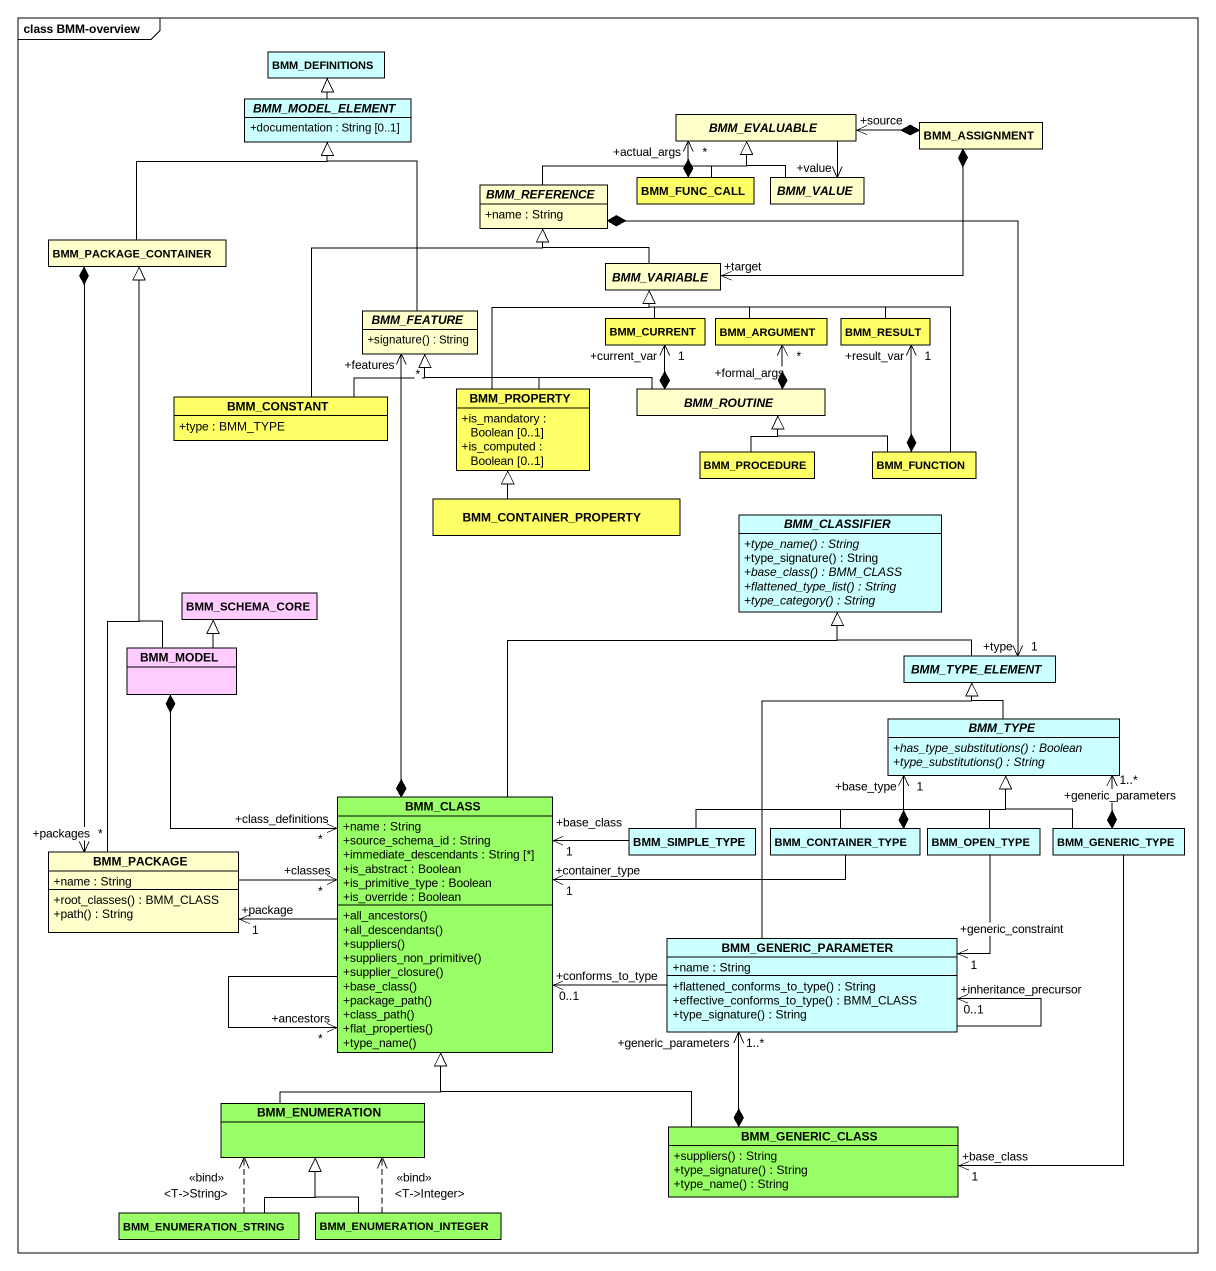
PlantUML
@startuml
mainframe class BMM-overview
hide circle
hide empty members
skinparam classAttributeIconSize 0
class BMM_DEFINITIONS #CCFFFF
abstract class BMM_MODEL_ELEMENT #CCFFFF {
  +documentation : String [0..1]
}
abstract class BMM_EVALUABLE #FFFFCC
class BMM_ASSIGNMENT
abstract class BMM_REFERENCE #FFFFCC {
  +name : String
}
class BMM_FUNC_CALL #FFFF66
abstract class BMM_VALUE #FFFFCC
class BMM_PACKAGE_CONTAINER
abstract class BMM_FEATURE #FFFFCC {
  +signature() : String
}
abstract class BMM_VARIABLE #FFFFCC
class BMM_CURRENT #FFFF66
class BMM_ARGUMENT #FFFF66
class BMM_RESULT #FFFF66
class BMM_CONSTANT #FFFF66 {
  +type : BMM_TYPE
}
class BMM_PROPERTY #FFFF66 {
  +is_mandatory : Boolean [0..1]
  +is_computed : Boolean [0..1]
}
abstract class BMM_ROUTINE #FFFFCC
class BMM_PROCEDURE #FFFF66
class BMM_FUNCTION #FFFF66
class BMM_CONTAINER_PROPERTY #FFFF66
abstract class BMM_CLASSIFIER #CCFFFF {
  {abstract} +type_name() : String
  +type_signature() : String
  {abstract} +base_class() : BMM_CLASS
  {abstract} +flattened_type_list() : String
  {abstract} +type_category() : String
}
class BMM_SCHEMA_CORE #FFCCFF
class BMM_MODEL #FFCCFF
abstract class BMM_TYPE_ELEMENT #CCFFFF
abstract class BMM_TYPE #CCFFFF {
  {abstract} +has_type_substitutions() : Boolean
  {abstract} +type_substitutions() : String
}
class BMM_CLASS #99FF66 {
  +name : String
  +source_schema_id : String
  +immediate_descendants : String [*]
  +is_abstract : Boolean
  +is_primitive_type : Boolean
  +is_override : Boolean
  +all_ancestors()
  +all_descendants()
  +suppliers()
  +suppliers_non_primitive()
  +supplier_closure()
  +base_class()
  +package_path()
  +class_path()
  +flat_properties()
  +type_name()
}
class BMM_PACKAGE {
  +name : String
  +root_classes() : BMM_CLASS
  +path() : String
}
class BMM_SIMPLE_TYPE #CCFFFF
class BMM_CONTAINER_TYPE #CCFFFF
class BMM_OPEN_TYPE #CCFFFF
class BMM_GENERIC_TYPE #CCFFFF
class BMM_GENERIC_PARAMETER #CCFFFF {
  +name : String
  +flattened_conforms_to_type() : String
  +effective_conforms_to_type() : BMM_CLASS
  +type_signature() : String
}
class BMM_ENUMERATION #99FF66
class BMM_GENERIC_CLASS #99FF66 {
  +suppliers() : String
  +type_signature() : String
  +type_name() : String
}
class BMM_ENUMERATION_STRING #99FF66
class BMM_ENUMERATION_INTEGER #99FF66
BMM_MODEL_ELEMENT -up-|> BMM_DEFINITIONS
BMM_EVALUABLE --> "+value" BMM_VALUE
BMM_ASSIGNMENT *-left-> "+source" BMM_EVALUABLE
BMM_ASSIGNMENT *-left-> "+target" BMM_VARIABLE
BMM_REFERENCE -right-|> BMM_EVALUABLE
BMM_REFERENCE *--> "+type\n1" BMM_TYPE_ELEMENT
BMM_FUNC_CALL -up-|> BMM_EVALUABLE
BMM_FUNC_CALL *-up-> "+actual_args\n*" BMM_EVALUABLE
BMM_VALUE -up-|> BMM_EVALUABLE
BMM_PACKAGE_CONTAINER -up-|> BMM_MODEL_ELEMENT
BMM_PACKAGE_CONTAINER *--> "+packages\n*" BMM_PACKAGE
BMM_FEATURE -up-|> BMM_MODEL_ELEMENT
BMM_VARIABLE -left-|> BMM_REFERENCE
BMM_CURRENT -up-|> BMM_VARIABLE
BMM_ARGUMENT -left-|> BMM_VARIABLE
BMM_RESULT -left-|> BMM_VARIABLE
BMM_CONSTANT -up-|> BMM_REFERENCE
BMM_CONSTANT -up-|> BMM_FEATURE
BMM_PROPERTY -up-|> BMM_FEATURE
BMM_PROPERTY -up-|> BMM_VARIABLE
BMM_ROUTINE -left-|> BMM_FEATURE
BMM_ROUTINE *-up-> "+current_var\n1" BMM_CURRENT
BMM_ROUTINE *-up-> "+formal_args\n*" BMM_ARGUMENT
BMM_PROCEDURE -up-|> BMM_ROUTINE
BMM_FUNCTION -up-|> BMM_VARIABLE
BMM_FUNCTION *-up-> "+result_var\n1" BMM_RESULT
BMM_FUNCTION -left-|> BMM_ROUTINE
BMM_CONTAINER_PROPERTY -up-|> BMM_PROPERTY
BMM_MODEL -up-|> BMM_PACKAGE_CONTAINER
BMM_MODEL -up-|> BMM_SCHEMA_CORE
BMM_MODEL *--> "+class_definitions\n*" BMM_CLASS
BMM_TYPE_ELEMENT -up-|> BMM_CLASSIFIER
BMM_TYPE -up-|> BMM_TYPE_ELEMENT
BMM_CLASS *-up-> "+features\n*" BMM_FEATURE
BMM_CLASS -up-|> BMM_CLASSIFIER
BMM_CLASS "+ancestors\n*" <-- BMM_CLASS
BMM_CLASS -left-> "+package\n1" BMM_PACKAGE
BMM_PACKAGE -up-|> BMM_PACKAGE_CONTAINER
BMM_PACKAGE -right-> "+classes\n*" BMM_CLASS
BMM_SIMPLE_TYPE -right-|> BMM_TYPE
BMM_SIMPLE_TYPE -left-> "+base_class\n1" BMM_CLASS
BMM_CONTAINER_TYPE *-right-> "+base_type\n1" BMM_TYPE
BMM_CONTAINER_TYPE -right-|> BMM_TYPE
BMM_CONTAINER_TYPE -left-> "+container_type\n1" BMM_CLASS
BMM_OPEN_TYPE -up-|> BMM_TYPE
BMM_OPEN_TYPE --> "+generic_constraint\n1" BMM_GENERIC_PARAMETER
BMM_GENERIC_TYPE -up-|> BMM_TYPE
BMM_GENERIC_TYPE *-up-> "+generic_parameters\n1..*" BMM_TYPE
BMM_GENERIC_TYPE --> "+base_class\n1" BMM_GENERIC_CLASS
BMM_GENERIC_PARAMETER -up-|> BMM_TYPE_ELEMENT
BMM_GENERIC_PARAMETER -left-> "+conforms_to_type\n0..1" BMM_CLASS
BMM_GENERIC_PARAMETER --> "+inheritance_precursor\n0..1" BMM_GENERIC_PARAMETER
BMM_ENUMERATION -up-|> BMM_CLASS
BMM_GENERIC_CLASS -up-|> BMM_CLASS
BMM_GENERIC_CLASS *-up-> "+generic_parameters\n1..*" BMM_GENERIC_PARAMETER
BMM_ENUMERATION_STRING -up-|> BMM_ENUMERATION
BMM_ENUMERATION_STRING .up.> BMM_ENUMERATION : <<bind>>\n<T->String>
BMM_ENUMERATION_INTEGER -up-|> BMM_ENUMERATION
BMM_ENUMERATION_INTEGER .up.> BMM_ENUMERATION : <<bind>>\n<T->Integer>
@enduml
